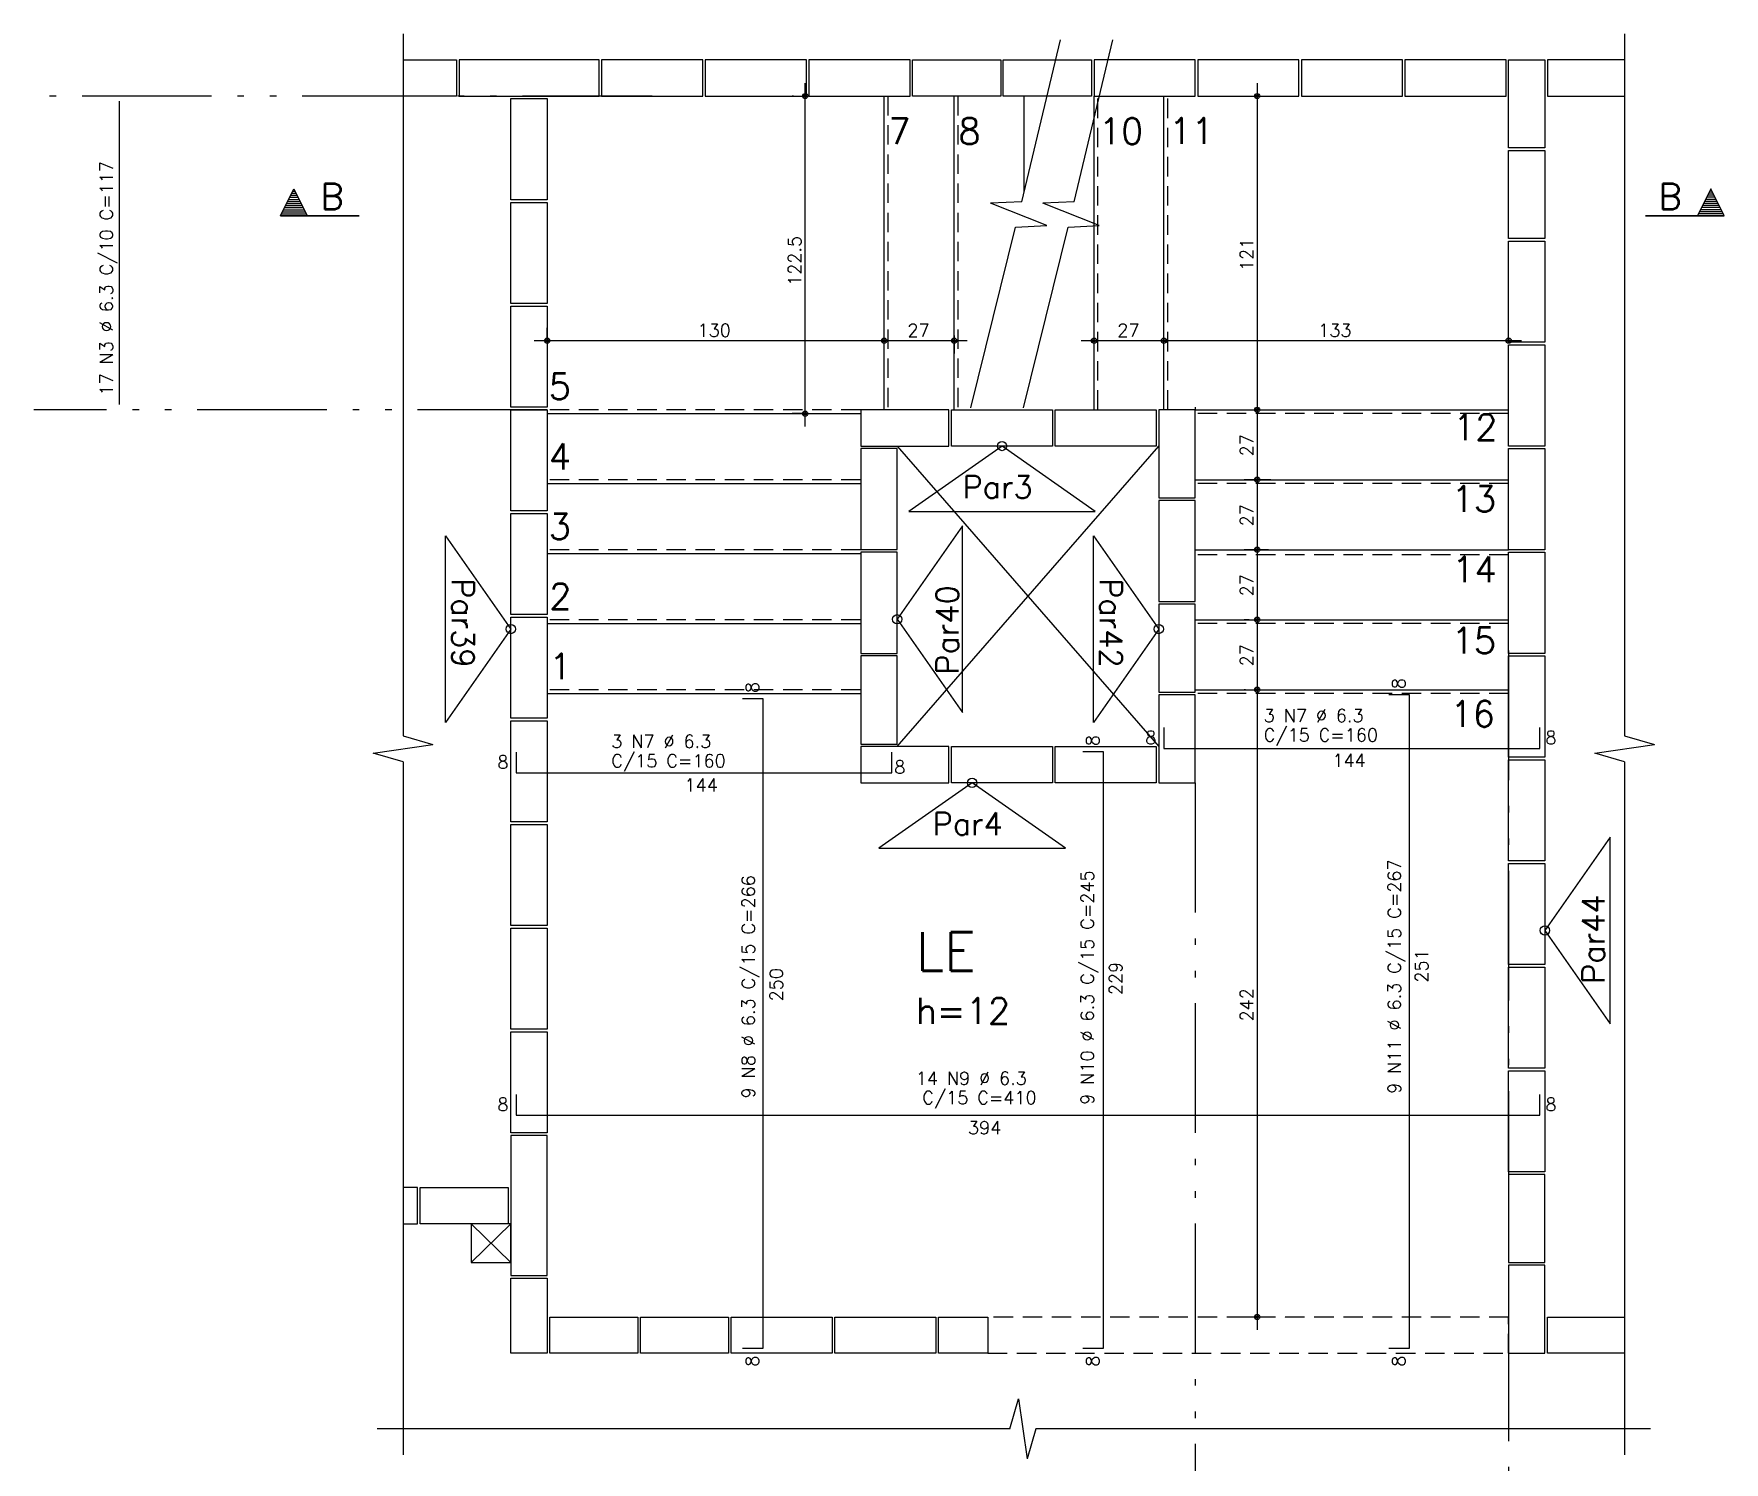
# Model space of a CAD drawing. Extents: x -1.9 to 86, y -1.6 to 60.9.
# Drawn here: x 40.29 to 66.38, y 21.71 to 43.75 of the extents above; entities that cross this region are included whole.
import ezdxf

# ---------------------------------------------------------------- set-up
doc = ezdxf.new("R2010")
doc.units = 0
doc.header["$MEASUREMENT"] = 0
doc.linetypes.add('ESTILO_TQS_0001', pattern=[0.45, 0.3, -0.15])
doc.linetypes.add('ESTILO_TQS_0004', pattern=[3.3, 2, -0.4, 0.05, -0.4, 0.05, -0.4])
for name, color, linetype in [('PENA_01', 1, 'CONTINUOUS'), ('PENA_02', 2, 'CONTINUOUS'), ('PENA_03', 3, 'CONTINUOUS'), ('PENA_04', 4, 'CONTINUOUS'), ('PENA_05', 5, 'CONTINUOUS')]:
    doc.layers.add(name, color=color, linetype=linetype)
doc.styles.get("Standard").update_dxf_attribs({"font": 'ROMANS.SHX'})

msp = doc.modelspace()

# ---------------------------------------------------------------- linework, layer by layer
at = {"layer": 'PENA_01', "linetype": 'ESTILO_TQS_0004'}
for p, q in [((49.838, 42.792), (40.294, 42.792)), ((48.218, 37.952), (40.294, 37.952)), ((63.058, 34.238), (63.058, 17.723)), ((58.218, 32.193), (58.218, 17.723))]:
    msp.add_line(p, q, dxfattribs=at)
at = {"layer": 'PENA_01', "linetype": 'Continuous'}
for p, q in [((52.018, 42.792), (51.999, 42.792)), ((52.199, 37.692), (52.199, 42.992)), ((59.175, 42.992), (59.175, 37.752)), ((59.238, 42.792), (59.375, 42.792)), ((48.218, 38.972), (48.218, 39.218)), ((53.418, 39.175), (53.418, 39.218)), ((53.418, 39.175), (53.418, 39.218)), ((56.658, 39.175), (56.658, 39.218)), ((57.738, 39.013), (57.738, 39.218)), ((57.738, 39.013), (57.738, 39.218)), ((63.058, 39.152), (63.058, 39.218)), ((48.018, 39.018), (53.618, 39.018)), ((53.218, 39.018), (54.698, 39.018)), ((54.498, 39.098), (54.498, 38.818)), ((56.458, 39.018), (57.938, 39.018)), ((57.538, 39.018), (63.258, 39.018)), ((59.175, 38.152), (59.175, 36.672)), ((52.239, 37.892), (51.999, 37.892)), ((58.218, 37.992), (58.218, 37.952)), ((59.189, 37.952), (59.375, 37.952)), ((59.189, 37.952), (59.375, 37.952)), ((59.175, 37.072), (59.175, 35.592)), ((59.386, 36.872), (58.975, 36.872)), ((59.386, 36.872), (58.975, 36.872)), ((59.353, 35.792), (58.975, 35.792)), ((59.353, 35.792), (58.975, 35.792)), ((59.175, 35.992), (59.175, 34.512)), ((59.051, 34.712), (58.975, 34.712)), ((59.051, 34.712), (58.975, 34.712)), ((59.175, 34.912), (59.175, 33.432)), ((59.175, 33.832), (59.175, 23.752)), ((58.998, 33.632), (58.975, 33.632)), ((58.998, 33.632), (58.975, 33.632)), ((59.398, 23.952), (58.975, 23.952))]:
    msp.add_line(p, q, dxfattribs=at)
at = {"layer": 'PENA_01', "linetype": 'ESTILO_TQS_0001'}
for p, q in [((53.478, 42.792), (53.478, 37.952)), ((54.558, 42.792), (54.558, 37.952)), ((56.718, 37.952), (56.718, 42.792)), ((57.798, 37.952), (57.798, 42.792)), ((53.058, 37.952), (48.218, 37.952)), ((63.058, 37.892), (58.218, 37.892)), ((53.058, 36.872), (48.218, 36.872)), ((63.058, 36.812), (58.218, 36.812)), ((53.058, 35.792), (48.218, 35.792)), ((63.058, 35.713), (58.218, 35.713)), ((53.058, 34.712), (48.218, 34.712)), ((63.058, 34.652), (58.218, 34.652)), ((53.058, 33.632), (48.218, 33.632)), ((63.058, 33.572), (58.218, 33.572))]:
    msp.add_line(p, q, dxfattribs=at)
at = {"layer": 'PENA_01', "linetype": 'Continuous'}
for points in [[(45.993, 43.352), (46.818, 43.352), (46.818, 42.792)], [(49.018, 43.352), (46.858, 43.352), (46.858, 42.792), (49.018, 42.792), (49.018, 43.352)], [(49.058, 42.792), (50.618, 42.792), (50.618, 43.352), (49.058, 43.352), (49.058, 42.792)], [(50.658, 42.792), (52.218, 42.792), (52.218, 43.352), (50.658, 43.352), (50.658, 42.792)], [(52.258, 42.792), (53.818, 42.792), (53.818, 43.352), (52.258, 43.352), (52.258, 42.792)], [(55.218, 42.792), (53.858, 42.792), (53.858, 43.352), (55.218, 43.352), (55.218, 42.792)], [(56.618, 42.792), (55.258, 42.792), (55.258, 43.352), (56.618, 43.352), (56.618, 42.792)], [(56.658, 42.792), (58.218, 42.792), (58.218, 43.352), (56.658, 43.352), (56.658, 42.792)], [(58.258, 42.792), (59.818, 42.792), (59.818, 43.352), (58.258, 43.352), (58.258, 42.792)], [(59.858, 42.792), (61.418, 42.792), (61.418, 43.352), (59.858, 43.352), (59.858, 42.792)], [(61.458, 42.792), (63.018, 42.792), (63.018, 43.352), (61.458, 43.352), (61.458, 42.792)], [(63.618, 43.352), (63.618, 41.992), (63.058, 41.992), (63.058, 43.352), (63.618, 43.352)], [(64.848, 43.352), (63.658, 43.352), (63.658, 42.792)], [(46.818, 42.792), (45.993, 42.792)], [(63.658, 42.792), (64.848, 42.792)], [(47.658, 41.192), (47.658, 42.752), (48.218, 42.752), (48.218, 41.192), (47.658, 41.192)], [(63.618, 41.952), (63.618, 40.592), (63.058, 40.592), (63.058, 41.952), (63.618, 41.952)], [(47.658, 39.592), (47.658, 41.152), (48.218, 41.152), (48.218, 39.592), (47.658, 39.592)], [(63.058, 38.992), (63.058, 40.552), (63.618, 40.552), (63.618, 38.992), (63.058, 38.992)], [(47.658, 37.992), (47.658, 39.552), (48.218, 39.552), (48.218, 37.992), (47.658, 37.992)], [(63.058, 37.392), (63.058, 38.952), (63.618, 38.952), (63.618, 37.392), (63.058, 37.392)], [(47.658, 36.392), (47.658, 37.952), (48.218, 37.952), (48.218, 36.392), (47.658, 36.392)], [(53.058, 37.392), (54.418, 37.392), (54.418, 37.952), (53.058, 37.952), (53.058, 37.392)], [(54.458, 37.952), (56.018, 37.952), (56.018, 37.392), (54.458, 37.392), (54.458, 37.952)], [(56.058, 37.952), (57.618, 37.952), (57.618, 37.392), (56.058, 37.392), (56.058, 37.952)], [(57.658, 37.952), (57.658, 36.592), (58.218, 36.592), (58.218, 37.952), (57.658, 37.952)], [(53.618, 35.793), (53.618, 37.353), (53.058, 37.353), (53.058, 35.793), (53.618, 35.793)], [(53.618, 37.392), (57.658, 32.753)], [(53.618, 32.753), (57.658, 37.392)], [(63.058, 35.792), (63.058, 37.352), (63.618, 37.352), (63.618, 35.792), (63.058, 35.792)], [(58.218, 34.993), (58.218, 36.553), (57.658, 36.553), (57.658, 34.993), (58.218, 34.993)], [(47.658, 34.792), (47.658, 36.352), (48.218, 36.352), (48.218, 34.792), (47.658, 34.792)], [(53.618, 34.193), (53.618, 35.753), (53.058, 35.753), (53.058, 34.193), (53.618, 34.193)], [(63.058, 34.192), (63.058, 35.752), (63.618, 35.752), (63.618, 34.192), (63.058, 34.192)], [(47.658, 33.192), (47.658, 34.752), (48.218, 34.752), (48.218, 33.192), (47.658, 33.192)], [(58.218, 33.593), (58.218, 34.953), (57.658, 34.953), (57.658, 33.593), (58.218, 33.593)], [(53.058, 34.153), (53.058, 32.793), (53.618, 32.793), (53.618, 34.153), (53.058, 34.153)], [(63.058, 32.592), (63.058, 34.152), (63.618, 34.152), (63.618, 32.592), (63.058, 32.592)], [(58.218, 32.193), (58.218, 33.553), (57.658, 33.553), (57.658, 32.193), (58.218, 32.193)], [(47.658, 31.592), (47.658, 33.152), (48.218, 33.152), (48.218, 31.592), (47.658, 31.592)], [(53.058, 32.193), (54.418, 32.193), (54.418, 32.753), (53.058, 32.753), (53.058, 32.193)], [(54.458, 32.753), (56.018, 32.753), (56.018, 32.193), (54.458, 32.193), (54.458, 32.753)], [(56.058, 32.753), (57.618, 32.753), (57.618, 32.193), (56.058, 32.193), (56.058, 32.753)], [(63.058, 30.992), (63.058, 32.552), (63.618, 32.552), (63.618, 30.992), (63.058, 30.992)], [(47.658, 29.992), (47.658, 31.552), (48.218, 31.552), (48.218, 29.992), (47.658, 29.992)], [(63.058, 29.392), (63.058, 30.952), (63.618, 30.952), (63.618, 29.392), (63.058, 29.392)], [(47.658, 28.392), (47.658, 29.952), (48.218, 29.952), (48.218, 28.392), (47.658, 28.392)], [(63.058, 27.792), (63.058, 29.352), (63.618, 29.352), (63.618, 27.792), (63.058, 27.792)], [(47.658, 26.792), (47.658, 28.352), (48.218, 28.352), (48.218, 26.792), (47.658, 26.792)], [(63.058, 26.192), (63.058, 27.752), (63.618, 27.752), (63.618, 26.192), (63.058, 26.192)], [(48.218, 24.592), (48.218, 26.752), (47.658, 26.752), (47.658, 24.592), (48.218, 24.592)], [(63.618, 24.792), (63.618, 26.152), (63.058, 26.152), (63.058, 24.792), (63.618, 24.792)], [(45.993, 25.392), (46.218, 25.392), (46.218, 25.952)], [(46.218, 25.952), (45.993, 25.952)], [(46.258, 25.952), (47.618, 25.952), (47.618, 25.392), (46.258, 25.392), (46.258, 25.952)], [(47.658, 23.392), (47.658, 24.552), (48.218, 24.552), (48.218, 23.392), (47.658, 23.392)], [(63.618, 23.392), (63.618, 24.752), (63.058, 24.752), (63.058, 23.392), (63.618, 23.392)], [(48.258, 23.952), (49.618, 23.952), (49.618, 23.392), (48.258, 23.392), (48.258, 23.952)], [(49.658, 23.952), (51.018, 23.952), (51.018, 23.392), (49.658, 23.392), (49.658, 23.952)], [(52.618, 23.392), (51.058, 23.392), (51.058, 23.952), (52.618, 23.952), (52.618, 23.392)], [(54.218, 23.392), (52.658, 23.392), (52.658, 23.952), (54.218, 23.952), (54.218, 23.392)], [(55.018, 23.392), (54.258, 23.392), (54.258, 23.952), (55.018, 23.952), (55.018, 23.392)], [(64.848, 23.392), (63.658, 23.392), (63.658, 23.952)], [(63.658, 23.952), (64.848, 23.952)]]:
    msp.add_lwpolyline(points, dxfattribs=at)
at = {"layer": 'PENA_01', "linetype": 'ESTILO_TQS_0001'}
msp.add_lwpolyline([(55.018, 23.392), (63.058, 23.392), (63.058, 23.952), (55.018, 23.952), (55.018, 23.392)], dxfattribs=at)
at = {"layer": 'PENA_02', "linetype": 'Continuous'}
for p, q in [((55.542, 41.16), (56.142, 43.662)), ((56.35, 41.16), (56.95, 43.662)), ((55.578, 41.31), (55.578, 42.792)), ((54.759, 37.98), (55.448, 40.771)), ((55.568, 37.98), (56.257, 40.771))]:
    msp.add_line(p, q, dxfattribs=at)
for points in [[(53.418, 37.952), (53.418, 42.792)], [(54.498, 37.952), (54.498, 42.792)], [(56.658, 37.952), (56.658, 42.792)], [(57.738, 37.952), (57.738, 42.792)], [(48.218, 37.892), (53.058, 37.892)], [(58.218, 37.952), (63.058, 37.952)], [(48.218, 36.812), (53.058, 36.812)], [(58.218, 36.872), (63.058, 36.872)], [(58.218, 35.792), (63.058, 35.792)], [(48.218, 35.732), (53.058, 35.732)], [(58.218, 34.712), (63.058, 34.712)], [(48.218, 34.652), (53.058, 34.652)], [(48.218, 33.572), (53.058, 33.572)], [(58.218, 33.632), (63.058, 33.632)]]:
    msp.add_lwpolyline(points, dxfattribs=at)
for centre, radius in [((52.199, 42.792), 0.04), ((52.199, 42.792), 0.02), ((59.175, 42.792), 0.04), ((59.175, 42.792), 0.02), ((48.218, 39.018), 0.04), ((48.218, 39.018), 0.02), ((53.418, 39.018), 0.04), ((53.418, 39.018), 0.04), ((53.418, 39.018), 0.02), ((53.418, 39.018), 0.02), ((54.498, 39.018), 0.04), ((54.498, 39.018), 0.02), ((56.658, 39.018), 0.04), ((56.658, 39.018), 0.02), ((57.738, 39.018), 0.04), ((57.738, 39.018), 0.04), ((57.738, 39.018), 0.02), ((57.738, 39.018), 0.02), ((63.058, 39.018), 0.04), ((63.058, 39.018), 0.02), ((52.199, 37.892), 0.04), ((52.199, 37.892), 0.02), ((59.175, 37.952), 0.04), ((59.175, 37.952), 0.04), ((59.175, 37.952), 0.02), ((59.175, 37.952), 0.02), ((59.175, 36.872), 0.04), ((59.175, 36.872), 0.04), ((59.175, 36.872), 0.02), ((59.175, 36.872), 0.02), ((59.175, 35.792), 0.04), ((59.175, 35.792), 0.04), ((59.175, 35.792), 0.02), ((59.175, 35.792), 0.02), ((59.175, 34.712), 0.04), ((59.175, 34.712), 0.04), ((59.175, 34.712), 0.02), ((59.175, 34.712), 0.02), ((59.175, 33.632), 0.04), ((59.175, 33.632), 0.04), ((59.175, 33.632), 0.02), ((59.175, 33.632), 0.02), ((59.175, 23.952), 0.04), ((59.175, 23.952), 0.02)]:
    msp.add_circle(centre, radius, dxfattribs=at)
at = {"layer": 'PENA_03', "linetype": 'Continuous'}
for p, q in [((45.993, 43.752), (45.993, 32.919)), ((64.848, 43.752), (64.848, 32.919)), ((52.218, 42.792), (52.218, 42.792)), ((59.038, 42.792), (59.038, 42.792)), ((55.542, 41.16), (55.061, 41.138)), ((55.929, 40.793), (55.061, 41.138)), ((56.35, 41.16), (55.87, 41.138)), ((56.737, 40.793), (55.87, 41.138)), ((55.448, 40.771), (55.929, 40.793)), ((56.257, 40.771), (56.737, 40.793)), ((54.498, 39.298), (54.498, 39.298)), ((53.418, 38.975), (53.418, 38.975)), ((53.418, 38.975), (53.418, 38.975)), ((56.658, 38.975), (56.658, 38.975)), ((63.058, 38.952), (63.058, 38.952)), ((48.218, 38.772), (48.218, 38.772)), ((57.738, 38.813), (57.738, 38.813)), ((57.738, 38.813), (57.738, 38.813)), ((52.439, 37.892), (52.439, 37.892)), ((58.989, 37.952), (58.989, 37.952)), ((58.989, 37.952), (58.989, 37.952)), ((59.586, 36.872), (59.586, 36.872)), ((59.586, 36.872), (59.586, 36.872)), ((59.553, 35.792), (59.553, 35.792)), ((59.553, 35.792), (59.553, 35.792)), ((59.251, 34.712), (59.251, 34.712)), ((59.251, 34.712), (59.251, 34.712)), ((59.198, 33.632), (59.198, 33.632)), ((59.198, 33.632), (59.198, 33.632)), ((45.993, 32.919), (46.455, 32.786)), ((64.848, 32.919), (65.31, 32.786)), ((45.531, 32.653), (46.455, 32.786)), ((45.993, 32.519), (45.531, 32.653)), ((64.387, 32.653), (65.31, 32.786)), ((64.848, 32.519), (64.387, 32.653)), ((45.993, 32.519), (45.993, 21.826)), ((64.848, 32.519), (64.848, 21.826)), ((59.598, 23.952), (59.598, 23.952)), ((55.36, 22.226), (55.493, 22.688)), ((55.493, 22.688), (55.627, 21.764)), ((55.36, 22.226), (45.593, 22.226)), ((55.76, 22.226), (55.627, 21.764)), ((65.248, 22.226), (55.76, 22.226))]:
    msp.add_line(p, q, dxfattribs=at)
for points in [[(44.103, 40.945), (44.308, 41.354), (44.513, 40.945), (44.103, 40.945)], [(66.382, 40.945), (66.177, 41.354), (65.973, 40.945), (66.382, 40.945)], [(56.678, 36.384), (55.238, 37.392), (53.798, 36.384), (56.678, 36.384)], [(46.65, 36.008), (47.658, 34.568), (46.65, 33.128), (46.65, 36.008)], [(54.626, 36.158), (53.618, 34.718), (54.626, 33.278), (54.626, 36.158)], [(56.65, 36.008), (57.658, 34.568), (56.65, 33.128), (56.65, 36.008)], [(56.217, 31.185), (54.777, 32.193), (53.337, 31.185), (56.217, 31.185)], [(64.626, 31.358), (63.618, 29.918), (64.626, 28.478), (64.626, 31.358)], [(47.658, 25.392), (47.046, 24.792)], [(47.046, 25.392), (47.658, 24.792)], [(47.046, 25.392), (47.046, 24.792), (47.658, 24.792), (47.658, 25.392), (47.046, 25.392)]]:
    msp.add_lwpolyline(points, dxfattribs=at)
for centre in [(55.238, 37.392), (53.618, 34.718), (47.658, 34.568), (57.658, 34.568), (54.777, 32.193), (63.618, 29.918)]:
    msp.add_circle(centre, 0.072, dxfattribs=at)
at = {"layer": 'PENA_04', "linetype": 'Continuous'}
for p, q in [((44.101, 40.943), (44.308, 41.358)), ((44.103, 40.945), (44.308, 41.354)), ((44.246, 41.23), (44.37, 41.23)), ((44.262, 41.262), (44.354, 41.262)), ((44.278, 41.294), (44.338, 41.294)), ((44.294, 41.326), (44.322, 41.326)), ((44.308, 41.358), (44.515, 40.945)), ((44.308, 41.354), (44.513, 40.945)), ((66.177, 41.358), (65.971, 40.945)), ((66.177, 41.354), (65.973, 40.945)), ((66.239, 41.23), (66.115, 41.23)), ((66.223, 41.262), (66.131, 41.262)), ((66.207, 41.294), (66.147, 41.294)), ((66.191, 41.326), (66.163, 41.326)), ((66.385, 40.943), (66.177, 41.358)), ((66.382, 40.945), (66.177, 41.354)), ((44.118, 40.975), (44.498, 40.975)), ((44.134, 41.007), (44.482, 41.007)), ((44.15, 41.039), (44.466, 41.039)), ((44.166, 41.071), (44.45, 41.071)), ((44.182, 41.103), (44.434, 41.103)), ((44.198, 41.134), (44.418, 41.134)), ((44.214, 41.166), (44.402, 41.166)), ((44.23, 41.198), (44.386, 41.198)), ((66.367, 40.975), (65.988, 40.975)), ((66.351, 41.007), (66.004, 41.007)), ((66.335, 41.039), (66.02, 41.039)), ((66.319, 41.071), (66.036, 41.071)), ((66.303, 41.103), (66.052, 41.103)), ((66.287, 41.134), (66.068, 41.134)), ((66.271, 41.166), (66.083, 41.166)), ((66.255, 41.198), (66.099, 41.198)), ((45.317, 40.943), (44.101, 40.943)), ((44.103, 40.945), (45.317, 40.945)), ((66.382, 40.945), (65.169, 40.945)), ((65.169, 40.943), (66.385, 40.943))]:
    msp.add_line(p, q, dxfattribs=at)
at = {"layer": 'PENA_05', "linetype": 'Continuous'}
for p, q in [((41.615, 38.032), (41.615, 42.712)), ((51.551, 33.492), (51.231, 33.492)), ((51.551, 23.472), (51.551, 33.492)), ((61.529, 33.552), (61.209, 33.552)), ((61.529, 23.472), (61.529, 33.552)), ((57.738, 33.047), (57.738, 32.727)), ((63.538, 32.727), (63.538, 33.047)), ((47.738, 32.669), (47.738, 32.349)), ((53.538, 32.349), (53.538, 32.669)), ((56.805, 32.673), (56.485, 32.673)), ((56.805, 23.472), (56.805, 32.673)), ((57.738, 32.727), (63.538, 32.727)), ((47.738, 32.349), (53.538, 32.349)), ((47.738, 27.385), (47.738, 27.065)), ((63.538, 27.065), (63.538, 27.385)), ((47.738, 27.065), (63.538, 27.065)), ((51.231, 23.472), (51.551, 23.472)), ((56.485, 23.472), (56.805, 23.472)), ((61.209, 23.472), (61.529, 23.472))]:
    msp.add_line(p, q, dxfattribs=at)

# ---------------------------------------------------------------- texts
at = {"layer": 'PENA_03', "linetype": 'Continuous'}
for s, height, p in [('7', 0.4, (53.485, 42.049)), ('8', 0.4, (54.565, 42.049)), ('10', 0.4, (56.733, 42.049)), ('11', 0.4, (57.82, 42.054)), ('130', 0.2, (50.538, 39.078)), ('27', 0.2, (53.778, 39.078)), ('27', 0.2, (57.018, 39.078)), ('133', 0.2, (60.118, 39.078)), ('5', 0.4, (48.241, 38.112)), ('12', 0.4, (62.2, 37.483)), ('4', 0.4, (48.241, 37.032)), ('Par3', 0.3456, (54.629, 36.588)), ('13', 0.4, (62.177, 36.377)), ('3', 0.4, (48.241, 35.952)), ('14', 0.4, (62.186, 35.289)), ('2', 0.4, (48.25, 34.872)), ('15', 0.4, (62.177, 34.191)), ('1', 0.4, (48.25, 33.792)), ('16', 0.4, (62.159, 33.058)), ('3 N7 %%c 6.3', 0.2, (59.277, 33.133)), ('3 N7 %%c 6.3', 0.2, (49.208, 32.734)), ('8', 0.2, (57.45, 32.794)), ('C/15 C=160', 0.2, (59.277, 32.833)), ('8', 0.2, (63.625, 32.794)), ('8', 0.2, (47.45, 32.415)), ('C/15 C=160', 0.2, (49.208, 32.434)), ('144', 0.2, (60.338, 32.44)), ('8', 0.2, (53.576, 32.339)), ('144', 0.2, (50.338, 32.061)), ('Par4', 0.346, (54.168, 31.389)), ('LE', 0.6, (53.906, 29.292)), ('h=12', 0.4, (53.906, 28.476)), ('14 N9 %%c 6.3', 0.2, (53.907, 27.537)), ('C/15 C=410', 0.2, (54.007, 27.237)), ('8', 0.2, (47.45, 27.132)), ('8', 0.2, (63.625, 27.132)), ('394', 0.2, (54.712, 26.773))]:
    msp.add_text(s, height=height, dxfattribs=at).set_placement(p)
for s, height, rotation, p in [('17 N3 %%c 6.3 C/10 C=117', 0.2, 90, (41.515, 38.172)), ('122.5', 0.2, 90, (52.139, 39.862)), ('121', 0.2, 90, (59.115, 40.092)), ('27', 0.2, 90, (59.115, 37.232)), ('27', 0.2, 90, (59.115, 36.152)), ('Par39', 0.346, 270, (46.747, 35.352)), ('Par42', 0.346, 270, (56.747, 35.352)), ('27', 0.2, 90, (59.115, 35.072)), ('Par40', 0.346, 90, (54.567, 33.864)), ('27', 0.2, 90, (59.115, 33.992)), ('8', 0.2, 90, (51.484, 33.58)), ('8', 0.2, 90, (61.462, 33.64)), ('8', 0.2, 90, (56.739, 32.761)), ('9 N10 %%c 6.3 C/15 C=245', 0.2, 90, (56.654, 27.226)), ('9 N11 %%c 6.3 C/15 C=267', 0.2, 90, (61.394, 27.396)), ('9 N8 %%c 6.3 C/15 C=266', 0.2, 90, (51.423, 27.325)), ('Par44', 0.346, 90, (64.538, 29.093)), ('251', 0.2, 90, (61.814, 29.112)), ('250', 0.2, 90, (51.853, 28.822)), ('229', 0.2, 90, (57.092, 28.919)), ('242', 0.2, 90, (59.115, 28.512)), ('8', 0.2, 90, (51.484, 23.185)), ('8', 0.2, 90, (56.739, 23.185)), ('8', 0.2, 90, (61.462, 23.185))]:
    msp.add_text(s, height=height, rotation=rotation, dxfattribs=at).set_placement(p)
at = {"layer": 'PENA_04', "linetype": 'Continuous'}
for p in [(44.717, 41.043), (65.369, 41.043)]:
    msp.add_text('B', height=0.4, dxfattribs=at).set_placement(p)

doc.saveas('drawing.dxf')
